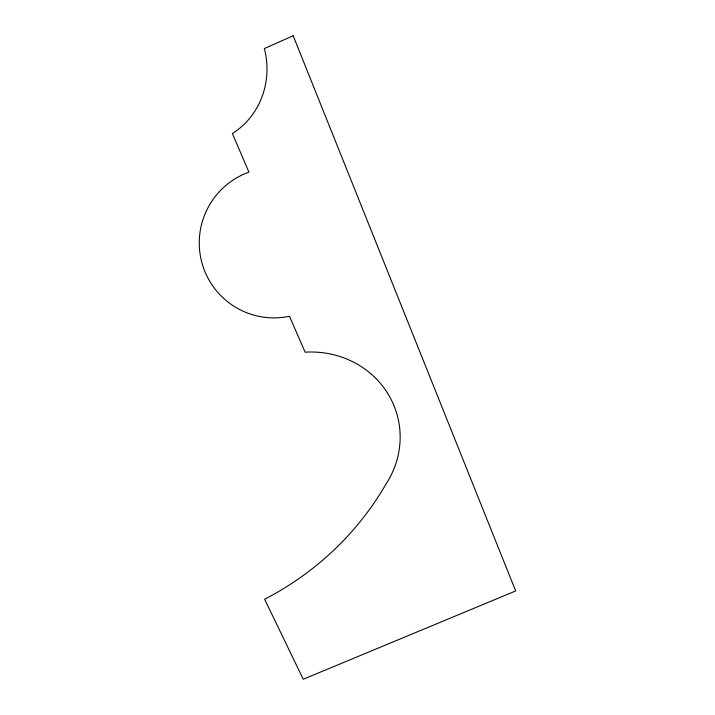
<?xml version="1.0" encoding="UTF-8"?>
<svg xmlns="http://www.w3.org/2000/svg" width="715" height="715" viewBox="0 0 715 715"><rect width="100%" height="100%" fill="white"/><g stroke="black" fill="none" stroke-linecap="round" stroke-linejoin="round"><path stroke-width="1.07" d="M293.186 35.75L264.344 48.549A78.024 74.029 72.1 0 1 232.393 133.544L248.936 172.127A75.093 74.78 -76.1 0 0 202.068 263.326A75.093 74.78 -76.1 0 0 289.468 316.236L305.117 352.191A91.699 86.98 -14.4 0 1 387.905 393.733A91.699 86.98 -14.4 0 1 386.055 483.983A318.926 304.233 22.1 0 1 264.63 599.242L303.258 679.25L515.676 590.956L293.186 35.75"/></g></svg>
